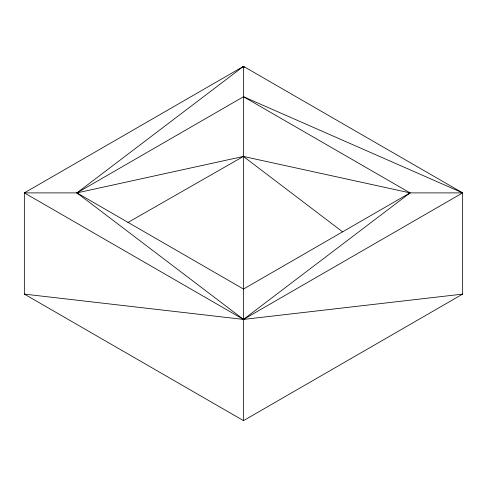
<?xml version="1.0" encoding="UTF-8"?>
<svg xmlns="http://www.w3.org/2000/svg" width="487" height="487" viewBox="0 0 487 487"><rect width="100%" height="100%" fill="white"/><g stroke="black" fill="none" stroke-linecap="round" stroke-linejoin="round"><path stroke-width="0.73" d="M462.65 294.111L243.5 319.417L24.35 192.889L76.946 192.889L243.5 66.366L462.65 192.889L462.65 294.111L243.5 420.634L24.35 294.111L24.35 192.889L243.5 66.366L243.39 288.706M242.447 67.462L243.5 66.366L244.553 67.462M408.94 193.929L410.054 192.889L462.65 192.889L243.5 319.417L24.35 294.111M78.054 193.929L76.946 192.889L243.5 96.73L462.65 192.889M76.946 192.889L243.5 319.417L410.054 192.889L243.39 156.437L76.946 192.889L243.5 289.047L410.054 192.889L243.5 96.73M127.862 222.522L243.39 156.437L342.671 231.891M243.5 289.047L243.5 420.634"/></g></svg>
